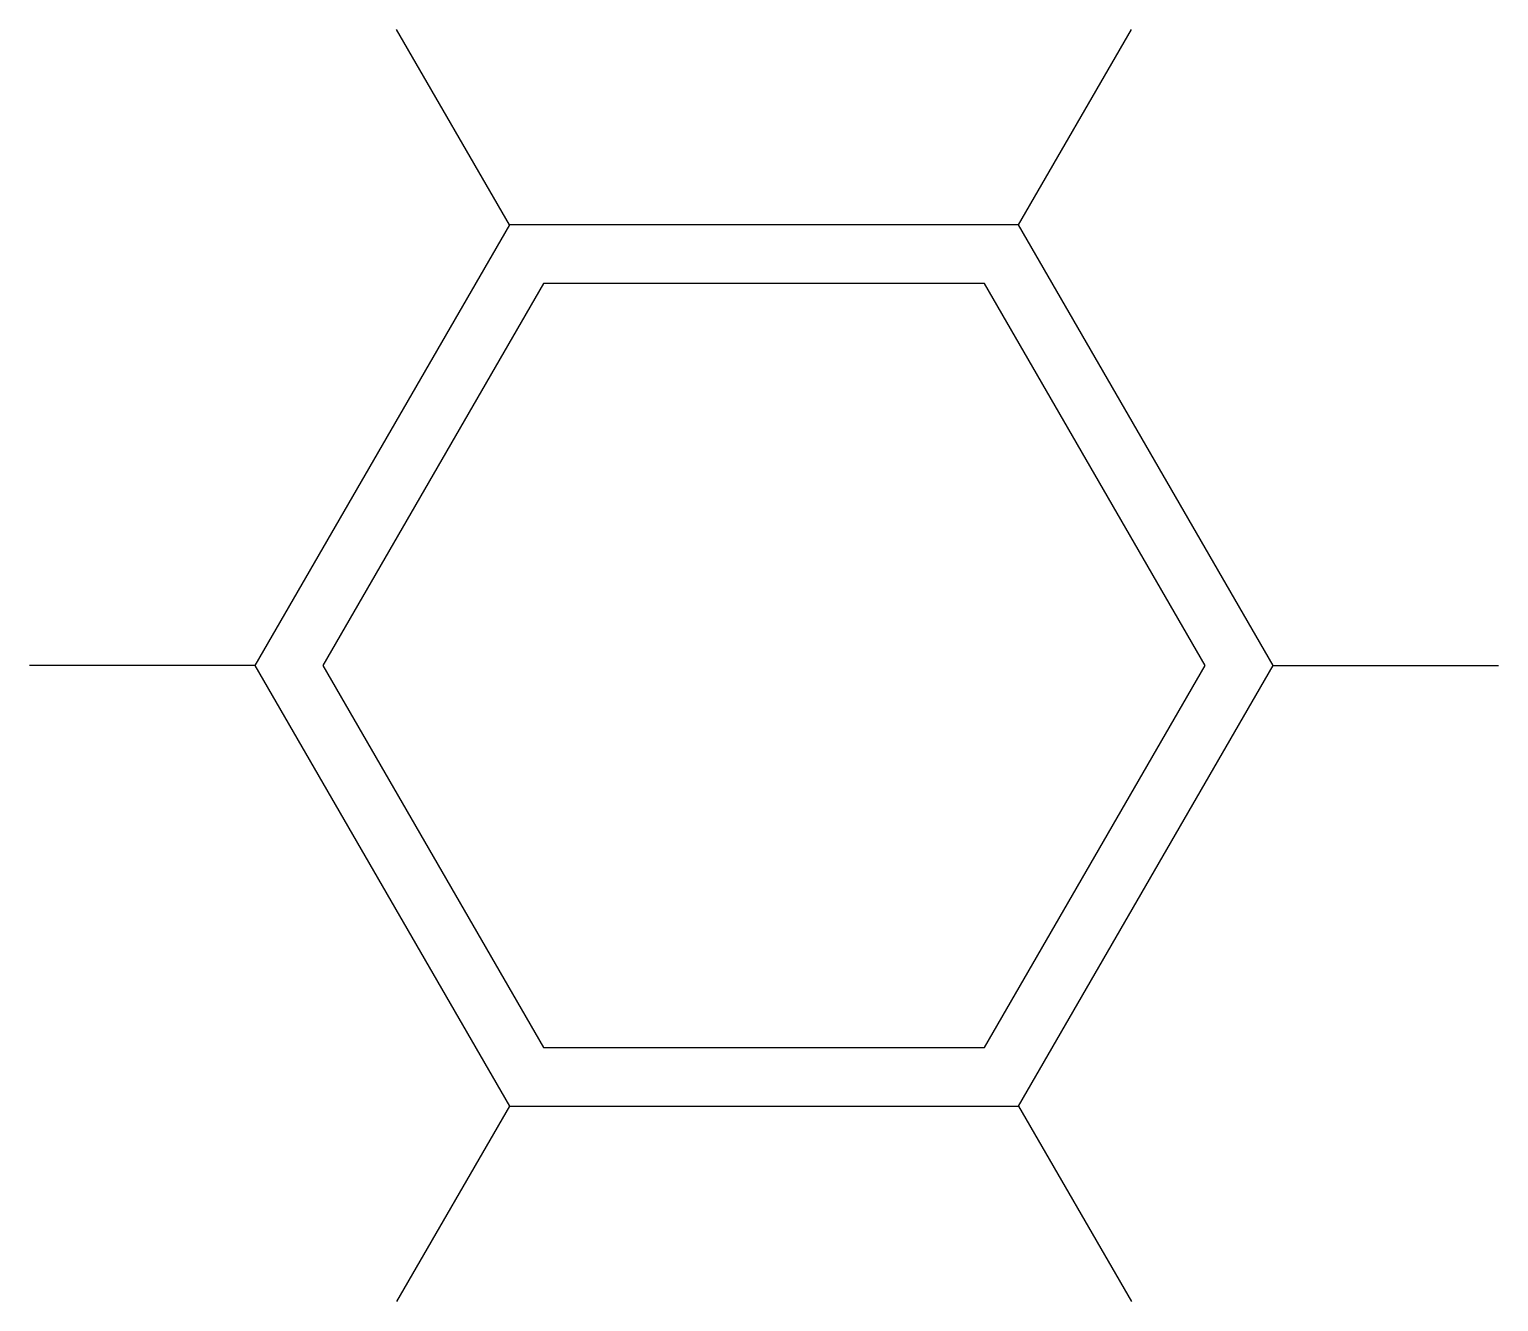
# Model space of a CAD drawing. Header units: feet. Extents: x -0.83 to 0.83, y -0.72 to 0.72.
import ezdxf

# ---------------------------------------------------------------- set-up
doc = ezdxf.new("R2010")
doc.units = ezdxf.units.FT
doc.header["$MEASUREMENT"] = 0

msp = doc.modelspace()

# ---------------------------------------------------------------- linework, layer by layer
for p, q in [((-0.2887, 0.5, 1), (-0.4167, 0.7217, 1)), ((0.2887, 0.5, 1), (0.4167, 0.7217, 1)), ((-0.5774, 0, 1), (-0.8333, 0, 1)), ((0.5774, 0, 1), (0.8333, 0, 1)), ((-0.2887, -0.5, 1), (-0.4167, -0.7217, 1)), ((0.2887, -0.5, 1), (0.4167, -0.7217, 1))]:
    msp.add_line(p, q)
at = {"elevation": 1.0001}
msp.add_lwpolyline([(-0.2502, 0.4333), (-0.5004, 0), (-0.2502, -0.4333), (0.2502, -0.4333), (0.5004, 0), (0.2502, 0.4333)], close=True, dxfattribs=at)
at = {"invisible_edges": 8}
for points in [[(0.5774, 0, 1), (0.2887, 0.5, 1), (-0.2887, 0.5, 1), (-0.5774, 0, 1)], [(-0.5774, 0, 1), (-0.2887, -0.5, 1), (0.2887, -0.5, 1), (0.5774, 0, 1)]]:
    msp.add_3dface(points, dxfattribs=at)
at = {"layer": 'Defpoints'}
msp.add_point((0, 0), dxfattribs=at)

doc.saveas('drawing.dxf')
